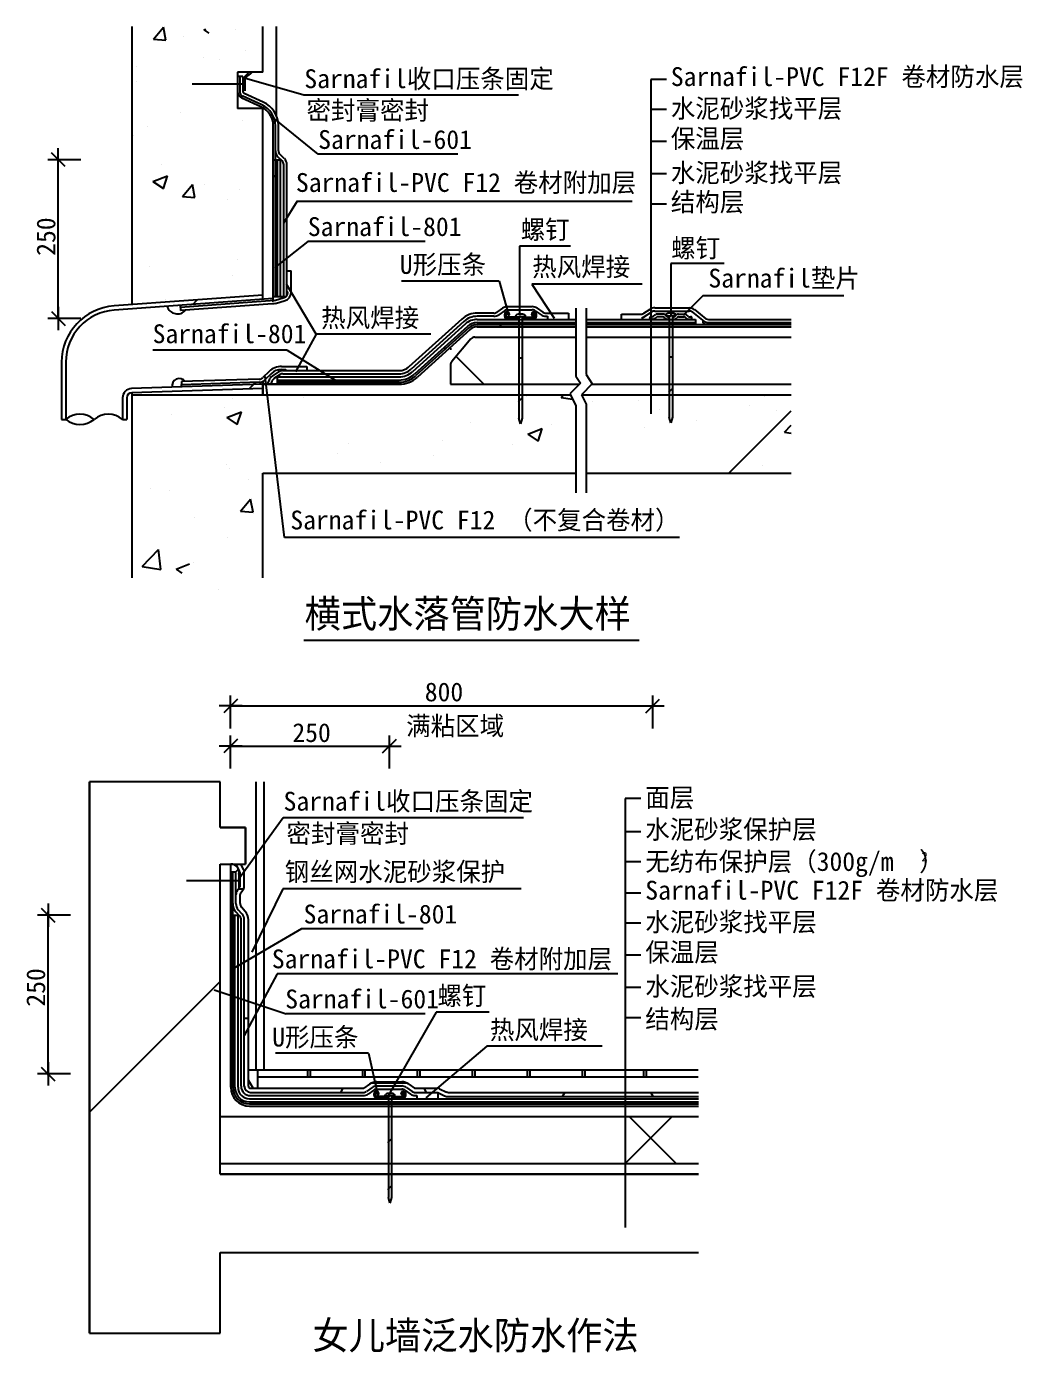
# Model space of a CAD drawing. Header units: metres. Extents: x 217 to 408, y 24 to 437.
# Drawn here: x 217.5 to 407.9, y 183.5 to 437.1 of the extents above; entities that cross this region are included whole.
import ezdxf

# ---------------------------------------------------------------- set-up
doc = ezdxf.new("R2010")
doc.units = ezdxf.units.M
doc.layers.add('SHU', color=7, linetype='Continuous')

# ---------------------------------------------------------------- blocks, each defined once
blk = doc.blocks.new('_ARCHTICK')
at = {"color": 3}
blk.add_line((-1.11, 0), (1.11, 0), dxfattribs=at)
at = {"color": 1, "linetype": 'ByBlock'}
blk.add_lwpolyline([(-0.66, -0.66), (0.66, 0.66)], dxfattribs=at)

msp = doc.modelspace()

# ---------------------------------------------------------------- hatches: boundary and pattern name
h = msp.add_hatch()
h.set_pattern_fill('ANSI31', scale=100)
h.paths.add_polyline_path([(363.66, 366.72), (340.94, 366.72), (340.94, 362.42), (340.64, 361.35), (340.34, 362.42), (340.34, 366.72), (323.6, 366.72), (323.56, 366.68), (324.5, 364.93), (324.5, 351.72), (363.66, 351.72)])
h.paths.add_polyline_path([(322.5, 364.68), (321.41, 366.72), (312.23, 366.72), (312.23, 362.25), (311.93, 361.17), (311.63, 362.25), (311.63, 366.72), (263.69, 366.72), (266.12, 351.72), (322.5, 351.72)])
h.paths.add_polyline_path([(263.69, 366.72), (237.66, 366.72), (237.66, 331.69), (262.66, 331.69), (262.66, 351.72), (266.12, 351.72)])
h.paths.add_polyline_path([(262.66, 421.42), (257.84, 421.42), (257.84, 428.42), (262.66, 428.42), (262.66, 437.13), (237.66, 437.13), (237.66, 383.94), (262.66, 385.75)])
h = msp.add_hatch()
h.set_pattern_fill('AR-SAND', scale=0.8)
h.paths.add_polyline_path([(265.28, 437.13), (262.66, 437.13), (262.66, 428.42), (260.6, 428.42, -0.12), (259.2, 427.37), (259.2, 426.1), (258.84, 426.1), (258.84, 424.71, 0.29), (259.07, 424.35), (263.31, 422.42, -0.18), (265.28, 420.48)])
h = msp.add_hatch()
h.set_pattern_fill('ANSI38', scale=2.5)
h.paths.add_polyline_path([(260.6, 428.42), (257.84, 428.42), (257.84, 427.57), (258.84, 427.57), (258.84, 426.1), (259.2, 426.1), (259.2, 427.37, 0.12)])
h = msp.add_hatch()
h.set_pattern_fill('AR-SAND', scale=1.2)
h.paths.add_polyline_path([(258.66, 423.44, -0.29), (257.84, 424.71), (257.84, 421.42), (263.09, 421.42, 0.02), (262.9, 421.51)])
h = msp.add_hatch()
h.set_pattern_fill('AR-SAND', scale=1.5)
h.paths.add_polyline_path([(363.66, 379.72), (340.94, 379.72), (340.94, 377.72), (363.66, 377.72)])
h.paths.add_polyline_path([(340.34, 379.72), (335.34, 379.72), (335.34, 377.72), (340.34, 377.72)])
h.paths.add_polyline_path([(335.34, 379.72), (324.5, 379.72), (324.5, 377.72), (335.34, 377.72)])
h.paths.add_polyline_path([(322.5, 379.72), (312.23, 379.72), (312.23, 377.72), (322.5, 377.72)])
h.paths.add_polyline_path([(311.63, 379.72), (303.66, 379.72, 0.19), (302.32, 379.2), (292.21, 370.06, -0.19), (288.72, 368.72), (277.56, 368.72), (278.61, 366.72), (311.63, 366.72), (311.63, 368.72), (298.54, 368.72), (298.54, 372.42, -0.18), (298.78, 373.06), (302.45, 377.37, -0.22), (303.21, 377.72), (311.63, 377.72)])
h.paths.add_polyline_path([(323.16, 368.72), (312.23, 368.72), (312.23, 366.72), (321.41, 366.72), (321.33, 366.86)])
h.paths.add_polyline_path([(335.34, 368.72), (325.56, 368.72), (323.6, 366.72), (335.34, 366.72)])
h.paths.add_polyline_path([(340.34, 368.72), (335.34, 368.72), (335.34, 366.72), (340.34, 366.72)])
h.paths.add_polyline_path([(363.66, 368.72), (340.94, 368.72), (340.94, 366.72), (363.66, 366.72)])
h.paths.add_polyline_path([(277.56, 368.72), (263.37, 368.72), (263.69, 366.72), (278.61, 366.72)])
h.paths.add_polyline_path([(264.66, 391.24), (262.66, 393.23), (262.66, 384.95), (264.66, 385.09)])
h.paths.add_polyline_path([(264.66, 418.14, 0.07), (264.49, 419.27), (262.66, 417.86), (262.66, 393.23), (264.66, 391.24)])
h.paths.add_polyline_path([(262.31, 421.78), (258.66, 423.44, -0.29), (257.84, 424.71), (257.84, 421.42), (262.66, 421.42), (262.66, 417.86), (264.49, 419.27, 0.22)])
h = msp.add_hatch()
h.set_pattern_fill('ANSI31', scale=8)
h.paths.add_polyline_path([(264.66, 385.43), (265.06, 385.43), (265.06, 411.65), (264.66, 411.65)])
h = msp.add_hatch()
h.set_pattern_fill('HONEY', scale=4.5)
h.paths.add_polyline_path([(265.06, 385.43), (265.46, 385.43), (265.46, 411.65), (265.06, 411.65)])
h = msp.add_hatch()
h.set_pattern_fill('ANSI35', scale=6)
h.paths.add_polyline_path([(262.66, 384.95), (262.66, 385.75), (234.22, 383.7, 0.39), (224.2, 372.92), (224.2, 362), (225, 362), (225, 372.92, -0.39), (234.28, 382.9)])
h.paths.add_polyline_path([(262.66, 367.92), (262.66, 368.72), (237.59, 367.9, 0.4), (235.85, 366.1), (235.85, 362), (236.65, 362), (236.65, 366.1, -0.4), (237.62, 367.1)])
h = msp.add_hatch()
h.set_pattern_fill('ANSI38', scale=2)
h.paths.add_polyline_path([(247.88, 382.88), (246.95, 382.81), (246.86, 383.81), (244.37, 383.63, 0.59)])
h = msp.add_hatch()
h.set_pattern_fill('ANSI31', scale=8)
h.paths.add_polyline_path([(264.48, 384.68, 0.05), (264.66, 384.71), (264.66, 385.09), (246.86, 383.81), (246.9, 383.41)])
h = msp.add_hatch()
h.set_pattern_fill('HONEY', scale=4.5)
h.paths.add_polyline_path([(288.72, 369.12, 0.19), (291.94, 370.36), (302.05, 379.5, -0.19), (303.66, 380.12), (311.63, 380.12), (311.63, 380.52), (303.66, 380.52, 0.19), (301.78, 379.79), (291.67, 370.65, -0.19), (288.72, 369.52), (265.41, 369.52), (265.41, 369.12)])
h.paths.add_polyline_path([(322.5, 380.12), (322.5, 380.52), (312.23, 380.52), (312.23, 380.12)])
h = msp.add_hatch()
h.set_pattern_fill('HONEY', scale=4.5)
h.paths.add_polyline_path([(324.5, 380.52), (324.5, 380.12), (340.34, 380.12), (340.34, 380.52)])
h.paths.add_polyline_path([(340.94, 380.52), (340.94, 380.12), (345.36, 380.12), (345.36, 380.52)])
h = msp.add_hatch()
h.set_pattern_fill('HONEY', scale=4.6)
h.paths.add_polyline_path([(363.66, 380.52), (347.84, 380.52, -0.13), (347.03, 380.74), (346.82, 380.9), (346.82, 380.4, 0.13), (347.84, 380.12), (363.66, 380.12)])
h = msp.add_hatch()
h.set_pattern_fill('ANSI31', scale=8)
h.paths.add_polyline_path([(311.63, 379.72), (311.63, 380.12), (303.66, 380.12, 0.19), (302.05, 379.5), (291.94, 370.36, -0.19), (288.72, 369.12), (265.41, 369.12), (265.41, 368.72), (288.72, 368.72, 0.19), (292.21, 370.06), (302.32, 379.2, -0.19), (303.66, 379.72)])
h = msp.add_hatch()
h.set_pattern_fill('ANSI37', scale=25)
h.paths.add_polyline_path([(363.66, 377.72), (340.94, 377.72), (340.94, 368.72), (363.66, 368.72)])
h.paths.add_polyline_path([(340.34, 377.72), (335.34, 377.72), (335.34, 368.72), (340.34, 368.72)])
h.paths.add_polyline_path([(335.34, 377.72), (324.5, 377.72), (324.5, 370.57), (325.68, 368.72), (335.34, 368.72)])
h.paths.add_polyline_path([(322.5, 377.72), (312.23, 377.72), (312.23, 368.72), (323.16, 368.72), (323.36, 368.92), (322.5, 370.28)])
h.paths.add_polyline_path([(311.63, 377.72), (303.21, 377.72, 0.22), (302.45, 377.37), (298.78, 373.06, 0.18), (298.54, 372.42), (298.54, 368.72), (311.63, 368.72)])
h = msp.add_hatch()
h.set_pattern_fill('ANSI31', scale=2)
h.paths.add_polyline_path([(311.63, 373.75), (311.53, 373.75), (311.53, 368.81), (311.63, 368.81)])
h.paths.add_polyline_path([(312.33, 373.75), (312.23, 373.75), (312.23, 368.81), (312.33, 368.81)])
h.paths.add_polyline_path([(312.33, 368.81), (312.23, 368.81), (312.23, 366.81), (312.33, 366.81)])
h.paths.add_polyline_path([(311.63, 368.81), (311.53, 368.81), (311.53, 366.81), (311.63, 366.81)])
h.paths.add_polyline_path([(312.23, 368.81), (311.63, 368.81), (311.63, 366.81), (312.23, 366.81)])
h.paths.add_polyline_path([(312.23, 366.81), (311.63, 366.81), (311.63, 362.66), (311.93, 361.58), (312.23, 362.66)])
h.paths.add_polyline_path([(311.63, 366.81), (311.53, 366.81), (311.53, 362.64), (311.93, 361.21), (312.33, 362.64), (312.33, 366.81), (312.23, 366.81), (312.23, 362.66), (311.93, 361.58), (311.63, 362.66)])
h.paths.add_polyline_path([(312.23, 373.75), (311.63, 373.75), (311.63, 368.81), (312.23, 368.81)])
h = msp.add_hatch()
h.set_pattern_fill('ANSI31', scale=2)
h.paths.add_polyline_path([(340.34, 373.93), (340.24, 373.93), (340.24, 368.99), (340.34, 368.99)])
h.paths.add_polyline_path([(341.04, 373.93), (340.94, 373.93), (340.94, 368.99), (341.04, 368.99)])
h.paths.add_polyline_path([(341.04, 368.99), (340.94, 368.99), (340.94, 366.99), (341.04, 366.99)])
h.paths.add_polyline_path([(340.34, 368.99), (340.24, 368.99), (340.24, 366.99), (340.34, 366.99)])
h.paths.add_polyline_path([(340.94, 368.99), (340.34, 368.99), (340.34, 366.99), (340.94, 366.99)])
h.paths.add_polyline_path([(340.94, 366.99), (340.34, 366.99), (340.34, 362.84), (340.64, 361.76), (340.94, 362.84)])
h.paths.add_polyline_path([(340.34, 366.99), (340.24, 366.99), (340.24, 362.82), (340.64, 361.39), (341.04, 362.82), (341.04, 366.99), (340.94, 366.99), (340.94, 362.84), (340.64, 361.76), (340.34, 362.84)])
h.paths.add_polyline_path([(340.94, 373.93), (340.34, 373.93), (340.34, 368.99), (340.94, 368.99)])
h = msp.add_hatch()
h.set_pattern_fill('ANSI38', scale=2)
h.paths.add_polyline_path([(247.07, 368.21), (247.12, 369.21), (247.8, 369.23, 0.82), (245.33, 368.15)])
h = msp.add_hatch()
h.set_pattern_fill('ANSI31', scale=8)
h.paths.add_polyline_path([(262.66, 368.72), (262.66, 369.25, -0.08), (261.83, 369.09), (247.09, 368.61), (247.07, 368.21)])
h = msp.add_hatch()
h.set_pattern_fill('ANSI31', scale=100)
h.paths.add_polyline_path([(254.52, 276.96), (256.52, 276.96, -0.02), (256.62, 276.96), (259.33, 276.96), (259.33, 283.96), (254.52, 283.96), (254.52, 292.67), (229.52, 292.67), (229.52, 187.24), (254.52, 187.24), (254.52, 202.67), (345.94, 202.67), (345.94, 217.67), (287.27, 217.67), (287.27, 213.2), (286.97, 212.13), (286.67, 213.2), (286.67, 217.67), (254.52, 217.67)])
h = msp.add_hatch()
h.set_pattern_fill('AR-CONC', scale=4)
h.paths.add_polyline_path([(254.52, 292.67), (229.52, 292.67), (229.52, 187.24), (254.52, 187.24), (254.52, 202.67), (345.88, 202.67), (345.88, 217.67), (287.27, 217.67), (287.27, 213.2), (286.97, 212.13), (286.67, 213.2), (286.67, 217.67), (254.52, 217.67)])
h = msp.add_hatch()
h.set_pattern_fill('ANSI38', scale=2)
h.paths.add_polyline_path([(256.52, 276.96), (256.52, 275.41), (257.52, 275.41), (257.52, 273.75), (258.1, 273.75), (258.1, 275.02, 0.5)])
h = msp.add_hatch()
h.set_pattern_fill('HONEY', scale=5)
h.paths.add_polyline_path([(345.94, 231.47), (260.12, 231.47, -0.41), (257.32, 234.27), (257.32, 267.19), (256.92, 267.19), (256.92, 234.27, 0.41), (260.12, 231.07), (345.94, 231.07)])
h = msp.add_hatch()
h.set_pattern_fill('ANSI37', scale=25)
h.paths.add_polyline_path([(345.94, 228.67), (254.52, 228.67), (254.52, 219.67), (345.94, 219.67)])
h = msp.add_hatch()
h.set_pattern_fill('ANSI31', scale=2)
h.paths.add_polyline_path([(286.67, 224.71), (286.57, 224.71), (286.57, 219.77), (286.67, 219.77)])
h.paths.add_polyline_path([(287.37, 224.71), (287.27, 224.71), (287.27, 219.77), (287.37, 219.77)])
h.paths.add_polyline_path([(287.37, 219.77), (287.27, 219.77), (287.27, 217.77), (287.37, 217.77)])
h.paths.add_polyline_path([(286.67, 219.77), (286.57, 219.77), (286.57, 217.77), (286.67, 217.77)])
h.paths.add_polyline_path([(287.27, 219.77), (286.67, 219.77), (286.67, 217.77), (287.27, 217.77)])
h.paths.add_polyline_path([(287.27, 217.77), (286.67, 217.77), (286.67, 213.62), (286.97, 212.54), (287.27, 213.62)])
h.paths.add_polyline_path([(286.67, 217.77), (286.57, 217.77), (286.57, 213.6), (286.97, 212.17), (287.37, 213.6), (287.37, 217.77), (287.27, 217.77), (287.27, 213.62), (286.97, 212.54), (286.67, 213.62)])
h.paths.add_polyline_path([(287.27, 224.71), (286.67, 224.71), (286.67, 219.77), (287.27, 219.77)])
at = {"layer": 'SHU'}
h = msp.add_hatch(dxfattribs=at)
h.set_pattern_fill('ANSI32', scale=2)
h.paths.add_polyline_path([(339.67, 381.92, 0.21), (339.16, 382.14), (338.11, 382.14, 0.18), (337.67, 381.98), (337.34, 381.71, -0.18), (337.15, 381.64), (336.84, 381.64, 0.41), (336.64, 381.44), (336.64, 381.34, 0.41), (336.84, 381.14), (337.15, 381.14, 0.18), (337.66, 381.32), (337.99, 381.59, -0.18), (338.11, 381.64), (339.16, 381.64, -0.21), (339.3, 381.58), (339.47, 381.39, 0.21), (340.06, 381.14), (340.27, 381.14), (340.27, 381.64), (340.06, 381.64, -0.21), (339.84, 381.73)])
h.paths.add_polyline_path([(343.17, 381.64, -0.18), (343.3, 381.59), (343.62, 381.32, 0.18), (344.13, 381.14), (344.44, 381.14, 0.41), (344.64, 381.34), (344.64, 381.44, 0.41), (344.44, 381.64), (344.13, 381.64, -0.18), (343.94, 381.71), (343.62, 381.98, 0.18), (343.17, 382.14), (342.13, 382.14, 0.21), (341.62, 381.92), (341.45, 381.73, -0.21), (341.23, 381.64), (341.01, 381.64), (341.01, 381.14), (341.23, 381.14, 0.21), (341.81, 381.39), (341.98, 381.58, -0.21), (342.13, 381.64)])
h = msp.add_hatch(dxfattribs=at)
h.set_pattern_fill('AR-SAND', scale=1.67)
h.paths.add_polyline_path([(259.33, 283.96), (259.33, 276.96), (258.48, 276.96), (259.01, 275.82, -0.1), (259.12, 275.35), (261.42, 278.13), (261.42, 292.67), (254.52, 292.67), (254.52, 283.96)])
h.paths.add_polyline_path([(262.92, 292.67), (261.42, 292.67), (261.42, 278.13), (262.92, 279.93)])
h.paths.add_polyline_path([(262.92, 279.93), (261.42, 278.13), (261.42, 261.03), (262.92, 262.65)])
h.paths.add_polyline_path([(261.42, 278.13), (259.12, 275.35), (259.12, 272.69, -0.17), (258.85, 271.94), (258.41, 271.39, 0.17), (258.32, 271.14), (258.32, 269.39, 0.18), (258.57, 268.73), (259.31, 267.89, -0.18), (259.92, 266.3), (259.92, 245.13), (261.42, 246.8)])
h.paths.add_polyline_path([(262.92, 262.65), (261.42, 261.03), (261.42, 246.8), (262.92, 248.47)])
h.paths.add_polyline_path([(261.42, 237.57), (262.92, 237.57), (262.92, 248.47), (261.42, 246.8)])
h.paths.add_polyline_path([(259.92, 237.57), (261.42, 237.57), (261.42, 246.8), (259.92, 245.13)])
h.paths.add_polyline_path([(256.52, 276.96), (254.52, 276.96), (254.52, 273.75), (256.52, 273.75)])
h.paths.add_polyline_path([(254.52, 264.96), (256.52, 269.28), (256.52, 273.75), (254.52, 273.75)])
h.paths.add_polyline_path([(256.52, 269.28), (254.52, 264.96), (254.52, 248.71), (256.52, 246.78)])
h.paths.add_polyline_path([(256.52, 246.78), (254.52, 248.71), (254.52, 228.67), (286.67, 228.67), (286.67, 230.67), (260.12, 230.67, -0.41), (256.52, 234.27)])
h.paths.add_polyline_path([(345.94, 228.67), (345.94, 230.67), (287.27, 230.67), (287.27, 228.67)])
h.paths.add_polyline_path([(295.38, 236.27), (294.54, 234.07), (296.1, 234.07, -0.11), (296.46, 233.99), (297.77, 233.36, 0.11), (298.13, 233.27), (345.94, 233.27), (345.94, 236.27)])
h.paths.add_polyline_path([(294.54, 234.07), (295.38, 236.27), (286.71, 236.27), (286.71, 235.31), (289.21, 235.31, -0.15), (290.59, 234.88), (291.68, 234.11, 0.15), (291.8, 234.07)])
h.paths.add_polyline_path([(282.57, 236.27), (283.34, 235.04, -0.12), (284.46, 235.31), (286.71, 235.31), (286.71, 236.27)])
h.paths.add_polyline_path([(261.72, 236.27), (261.72, 234.07), (281.87, 234.07, 0.15), (281.99, 234.11), (283.08, 234.88, -0.03), (283.34, 235.04), (282.57, 236.27)])
h = msp.add_hatch(dxfattribs=at)
h.set_pattern_fill('HONEY', scale=4.5)
h.paths.add_polyline_path([(345.94, 233.27), (298.13, 233.27, -0.11), (297.77, 233.36), (296.46, 233.99, 0.11), (296.1, 234.07), (294.54, 234.07), (294.24, 233.27), (296.1, 233.27), (297.42, 232.64, 0.11), (298.13, 232.47), (345.94, 232.47)])
h.paths.add_polyline_path([(294.54, 234.07), (291.8, 234.07, -0.15), (291.68, 234.11), (290.59, 234.88, 0.15), (289.21, 235.31), (286.71, 235.31), (286.71, 234.51), (289.21, 234.51, -0.15), (290.13, 234.22), (291.22, 233.46, 0.15), (291.8, 233.27), (294.24, 233.27)])
h.paths.add_polyline_path([(286.71, 235.31), (284.46, 235.31, 0.12), (283.34, 235.04), (283.76, 234.35, -0.11), (284.46, 234.51), (286.71, 234.51)])
h.paths.add_polyline_path([(283.54, 234.22, -0.04), (283.76, 234.35), (283.34, 235.04, 0.03), (283.08, 234.88), (281.99, 234.11, -0.15), (281.87, 234.07), (260.32, 234.07, -0.41), (259.92, 234.47), (259.92, 236.57), (259.92, 245.13), (259.12, 244.24), (259.12, 234.47, 0.41), (260.32, 233.27), (281.87, 233.27, 0.15), (282.45, 233.46)])
h.paths.add_polyline_path([(259.92, 266.3, 0.18), (259.31, 267.89), (258.57, 268.73, -0.18), (258.32, 269.39), (258.32, 271.14, -0.17), (258.41, 271.39), (258.85, 271.94, 0.17), (259.12, 272.69), (259.12, 275.32, 0.01), (259.12, 275.35), (258.32, 274.39), (258.32, 272.69, -0.17), (258.23, 272.44), (257.78, 271.89, 0.17), (257.52, 271.14), (257.52, 269.39, 0.18), (257.97, 268.2), (258.71, 267.36, -0.18), (259.12, 266.3), (259.12, 244.24), (259.92, 245.13)])
h.paths.add_polyline_path([(258.48, 276.96), (257.6, 276.96), (258.28, 275.49, -0.11), (258.32, 275.32), (258.32, 274.39), (259.12, 275.35, 0.1), (259.01, 275.82)])
h = msp.add_hatch(dxfattribs=at)
h.set_pattern_fill('NET3', scale=3)
h.paths.add_polyline_path([(261.72, 237.57), (259.92, 237.57), (259.92, 234.47, 0.41), (260.32, 234.07), (261.72, 234.07)])
h = msp.add_hatch(dxfattribs=at)
h.set_pattern_fill('AR-SAND', scale=1.67)
h.paths.add_polyline_path([(286.67, 219.67), (254.52, 219.67), (254.52, 217.67), (286.67, 217.67)])
h.paths.add_polyline_path([(345.88, 219.67), (287.27, 219.67), (287.27, 217.67), (345.88, 217.67)])

# ---------------------------------------------------------------- linework, layer by layer
for p, q in [((237.66, 383.94), (237.66, 437.13)), ((241.75, 434.71), (243.68, 437.01)), ((244.14, 434.51), (243.68, 437.01)), ((251.39, 436.49), (251.75, 436.63)), ((251.39, 436.49), (252.35, 435.85)), ((257.5, 436.49), (257.5, 436.49)), ((262.66, 428.42), (262.66, 437.13)), ((262.66, 428.42), (262.66, 437.13)), ((262.66, 428.42), (262.66, 437.13)), ((262.66, 428.42), (262.66, 437.13)), ((262.66, 428.42), (262.66, 437.13)), ((265.28, 420.05), (265.28, 437.13)), ((241.75, 434.71), (244.14, 434.51)), ((247.49, 435.17), (247.49, 435.17)), ((251.35, 431.14), (251.35, 431.14)), ((259.27, 432.56), (259.27, 432.56)), ((238.5, 429.56), (238.5, 429.56)), ((254.35, 430.84), (254.35, 430.84)), ((238.43, 426.67), (238.43, 426.67)), ((259.2, 426.1), (249.17, 426.1)), ((262.66, 428.42), (257.84, 428.42)), ((257.84, 428.42), (257.84, 421.42)), ((258.84, 427.57), (257.84, 427.57)), ((258.24, 427.57), (258.24, 424.71)), ((258.84, 427.57), (258.84, 424.71)), ((270.52, 423.99), (259.17, 427.24)), ((259.2, 427.37), (259.2, 424.83)), ((336.8, 426.99), (336.8, 363.05)), ((339.8, 426.99), (336.8, 426.99)), ((262.48, 422.14), (258.83, 423.8)), ((262.73, 422.69), (259.07, 424.35)), ((311.56, 423.99), (270.52, 423.99)), ((262.66, 421.42), (257.84, 421.42)), ((262.31, 421.78), (258.66, 423.44)), ((262.66, 384.95), (262.66, 421.42)), ((339.8, 421.24), (336.8, 421.24)), ((246.98, 420.71), (246.98, 420.71)), ((258.79, 419.24), (258.79, 419.24)), ((273.23, 412.71), (264.82, 419.52)), ((238.01, 416.24), (238.01, 416.24)), ((240.61, 418.06), (240.61, 418.06)), ((264.66, 384.7), (264.66, 418.14)), ((265.06, 413.26), (265.06, 418.14)), ((265.06, 411.65), (265.06, 418.14)), ((265.66, 413.37), (265.66, 418.25)), ((339.8, 415.15), (336.8, 415.15)), ((227.86, 411.65), (221.57, 411.65)), ((223.57, 381.28), (223.57, 412.31)), ((243.39, 410.81), (243.39, 410.81)), ((264.66, 411.65), (266.06, 411.65)), ((265.06, 385.43), (265.06, 411.65)), ((265.46, 385.43), (265.46, 411.65)), ((266.35, 411.43), (265.54, 412.23)), ((266.77, 411.86), (265.96, 412.66)), ((266.06, 385.43), (266.06, 411.65)), ((299.93, 412.71), (273.23, 412.71)), ((241.66, 407.48), (244.46, 408.56)), ((243.65, 406.14), (244.46, 408.56)), ((266.66, 385.43), (266.66, 410.72)), ((267.26, 385.64), (267.26, 410.72)), ((339.8, 408.93), (336.8, 408.93)), ((241.66, 407.48), (243.65, 406.14)), ((247.3, 404.63), (249.23, 406.92)), ((249.69, 404.42), (249.23, 406.93)), ((251.61, 406.93), (251.61, 406.93)), ((258.3, 405.92), (258.3, 405.92)), ((247.3, 404.63), (249.69, 404.42)), ((255.88, 404.06), (255.88, 404.06)), ((269.22, 403.75), (266.64, 399.51)), ((269.22, 403.75), (333.25, 403.75)), ((339.8, 403.17), (336.8, 403.17)), ((271.24, 396.04), (264.9, 391)), ((293.68, 396.04), (271.24, 396.04)), ((321.5, 395.14), (311.75, 395.14)), ((311.75, 395.14), (311.75, 381.84)), ((241.08, 391.16), (241.08, 391.16)), ((257.81, 392.61), (257.81, 392.61)), ((350.85, 391.8), (340.63, 391.8)), ((340.63, 391.8), (340.63, 381.91)), ((256.95, 389.47), (256.95, 389.47)), ((267.26, 390.39), (268.06, 390.39)), ((268.06, 386.24), (268.06, 390.39)), ((268.06, 386.24), (268.06, 390.39)), ((268.06, 386.24), (268.06, 390.39)), ((307.85, 388.46), (289.15, 388.46)), ((307.85, 388.46), (309.64, 382.06)), ((262.66, 385.75), (234.22, 383.7)), ((272.84, 378.28), (267.16, 387.88)), ((267.26, 386.39), (267.46, 386.39)), ((267.46, 386.24), (267.46, 386.39)), ((335.2, 387.88), (314.07, 387.88)), ((314.07, 387.88), (318.35, 381.38)), ((346.77, 385.6), (343.03, 381.84)), ((373.75, 385.6), (346.77, 385.6)), ((264.66, 385.09), (234.28, 382.9)), ((244.04, 385), (244.04, 385)), ((246.86, 383.81), (246.95, 382.81)), ((264.9, 384.72), (246.9, 383.41)), ((264.52, 384.08), (246.95, 382.81)), ((267.04, 385.43), (264.66, 385.43)), ((264.9, 384.72), (266.75, 385.29)), ((265.07, 384.15), (266.93, 384.71)), ((308.5, 383.26), (307.41, 382.5)), ((315.09, 383.26), (316.18, 382.5)), ((322.5, 383.25), (322.5, 370.28)), ((324.5, 383.25), (324.5, 370.57)), ((335.5, 382.28), (336.7, 383.06)), ((337.57, 383.32), (344.18, 383.32)), ((345.18, 382.98), (347.36, 381.24)), ((227.86, 381.28), (221.57, 381.28)), ((300.71, 381.18), (290.6, 372.04)), ((301.11, 380.73), (291, 371.59)), ((306.84, 382.32), (303.66, 382.32)), ((306.84, 381.72), (303.66, 381.72)), ((303.66, 381.12), (322.5, 381.12)), ((303.66, 380.52), (322.5, 380.52)), ((308.85, 382.77), (307.76, 382.01)), ((314.75, 382.77), (315.84, 382.01)), ((316.76, 382.32), (321.07, 382.32)), ((316.76, 381.72), (317.07, 381.72)), ((317.07, 381.72), (317.07, 381.12)), ((317.07, 381.72), (317.07, 381.12)), ((321.07, 382.32), (321.07, 381.12)), ((321.07, 382.32), (321.07, 381.12)), ((324.5, 381.12), (345.36, 381.12)), ((324.5, 380.52), (345.36, 380.52)), ((331.21, 381.12), (331.21, 382.12)), ((331.21, 382.12), (334.95, 382.12)), ((335.21, 381.52), (335.25, 381.52)), ((335.21, 381.12), (335.21, 381.52)), ((335.21, 381.52), (335.43, 381.52)), ((335.21, 381.12), (335.21, 381.52)), ((335.43, 381.52), (337.03, 382.56)), ((337.57, 382.72), (344.18, 382.72)), ((344.8, 382.51), (347.03, 380.74)), ((345.36, 381.12), (345.36, 380.12)), ((346.82, 380.4), (346.82, 380.9)), ((346.82, 380.4), (346.82, 380.87)), ((346.82, 380.4), (346.82, 380.87)), ((347.84, 381.12), (363.66, 381.12)), ((347.84, 380.52), (363.66, 380.52)), ((272.84, 378.28), (268.94, 371.12)), ((294.8, 378.28), (272.84, 378.28)), ((301.38, 380.24), (291.27, 371.1)), ((301.78, 379.79), (291.67, 370.65)), ((302.05, 379.5), (291.94, 370.36)), ((302.32, 379.2), (292.21, 370.06)), ((303.66, 380.12), (322.5, 380.12)), ((303.66, 379.72), (322.5, 379.72)), ((324.5, 380.12), (363.66, 380.12)), ((324.5, 379.72), (363.66, 379.72)), ((302.45, 377.37), (298.78, 373.06)), ((303.21, 377.72), (322.5, 377.72)), ((324.5, 377.72), (363.66, 377.72)), ((224.2, 372.92), (224.2, 362)), ((225, 372.92), (225, 362)), ((267.33, 375.24), (241.66, 375.24)), ((267.33, 375.24), (277.45, 368.93)), ((263.86, 371.16), (262.64, 369.98)), ((264.28, 370.73), (263.06, 369.55)), ((265.65, 371.06), (264.47, 370.29)), ((265.98, 370.55), (264.8, 369.79)), ((266.23, 372.12), (271.09, 372.12)), ((266.23, 372.12), (271.09, 372.12)), ((266.23, 372.12), (271.09, 372.12)), ((266.23, 371.52), (267.09, 371.52)), ((266.52, 371.32), (288.72, 371.32)), ((266.52, 370.72), (288.72, 370.72)), ((267.09, 371.52), (267.09, 371.32)), ((271.09, 372.12), (271.09, 371.32)), ((298.54, 372.42), (298.54, 368.72)), ((322.5, 370.28), (323.36, 368.92)), ((324.5, 370.57), (325.63, 368.79)), ((262.66, 368.72), (237.59, 367.9)), ((262.68, 367.92), (237.62, 367.1)), ((247.12, 369.21), (247.07, 368.21)), ((262, 369.1), (247.09, 368.61)), ((261.98, 369.69), (247.12, 369.21)), ((262.66, 366.72), (262.66, 369.25)), ((262.66, 369.25), (262.66, 366.72)), ((262.66, 368.72), (288.72, 368.72)), ((262.66, 366.72), (262.66, 368.72)), ((265.41, 368.72), (262.66, 368.72)), ((262.66, 368.72), (262.66, 366.72)), ((266.82, 339.41), (263.13, 370.19)), ((263.86, 369.55), (263.52, 368.72)), ((264.41, 369.33), (264.17, 368.72)), ((265.41, 370.12), (288.72, 370.12)), ((265.41, 370.12), (265.41, 368.72)), ((265.41, 369.52), (288.72, 369.52)), ((265.41, 369.12), (288.72, 369.12)), ((298.54, 368.72), (323.16, 368.72)), ((323.36, 368.92), (321.33, 366.86)), ((325.63, 368.79), (323.56, 366.68)), ((325.56, 368.72), (363.66, 368.72)), ((235.85, 366.1), (235.85, 362)), ((236.65, 366.1), (236.65, 362)), ((237.66, 331.69), (237.66, 367.1)), ((237.66, 366.72), (321.41, 366.72)), ((256.84, 365.98), (256.84, 365.98)), ((270.46, 366.24), (270.46, 366.24)), ((313.06, 366.43), (313.06, 366.43)), ((319.68, 366.2), (320.18, 366.72)), ((319.68, 366.2), (321.86, 365.86)), ((321.33, 366.86), (322.5, 364.68)), ((323.56, 366.68), (324.5, 364.93)), ((323.6, 366.72), (363.66, 366.72)), ((325.75, 365.42), (325.75, 365.42)), ((334.41, 365.53), (334.41, 365.53)), ((358.61, 366.41), (358.61, 366.41)), ((245.3, 362.93), (245.3, 362.93)), ((255.31, 364.25), (255.31, 364.25)), ((255.8, 362.37), (258.6, 363.45)), ((257.79, 361.03), (258.6, 363.45)), ((322.5, 364.68), (322.5, 347.96)), ((324.5, 364.93), (324.5, 347.96)), ((338.41, 363.85), (338.41, 363.85)), ((355.76, 364.63), (355.76, 364.63)), ((360.79, 363.74), (360.79, 363.74)), ((224.2, 362), (225, 362)), ((235.85, 362), (236.65, 362)), ((255.8, 362.37), (257.79, 361.03)), ((302.42, 361.41), (302.42, 361.41)), ((313.29, 359.17), (316.09, 360.24)), ((315.28, 357.83), (316.09, 360.24)), ((317.87, 361.04), (317.87, 361.04)), ((335.63, 360.43), (335.63, 360.43)), ((345.64, 361.75), (345.64, 361.75)), ((362.37, 359.58), (363.66, 360.92)), ((297.1, 358.04), (297.1, 358.04)), ((313.29, 359.17), (315.28, 357.83)), ((362.37, 359.58), (363.66, 359.38)), ((276.89, 355.48), (276.89, 355.48)), ((279.09, 357.41), (279.09, 357.41)), ((295.22, 355.11), (295.22, 355.11)), ((310.37, 357.1), (310.37, 357.1)), ((255.76, 353.41), (255.76, 353.41)), ((256.35, 352.66), (256.35, 352.66)), ((285.2, 353.79), (285.2, 353.79)), ((358.13, 353.1), (358.13, 353.1)), ((259.94, 350.47), (259.94, 350.47)), ((262.66, 331.69), (262.66, 351.72)), ((262.66, 351.72), (322.5, 351.72)), ((263.66, 351.72), (322.5, 351.72)), ((324.5, 351.72), (363.66, 351.72)), ((324.5, 351.72), (363.66, 351.72)), ((241.21, 348.7), (241.21, 348.7)), ((244.79, 348.47), (244.79, 348.47)), ((262.56, 347.79), (262.56, 347.79)), ((258.4, 344.45), (260.33, 346.75)), ((260.79, 344.24), (260.33, 346.75)), ((249.64, 343.32), (249.64, 343.32)), ((258.4, 344.45), (260.79, 344.24)), ((255.87, 339.35), (255.87, 339.35)), ((342.3, 339.41), (266.82, 339.41)), ((239.61, 333.86), (242.72, 337.1)), ((243.16, 333.31), (242.72, 337.1)), ((239.61, 333.86), (243.16, 333.31)), ((246.07, 333.37), (248.64, 334.35)), ((246.07, 333.37), (247.21, 332.6)), ((249.42, 334.69), (249.42, 334.69)), ((254.11, 329.54), (254.11, 329.54)), ((270.5, 319.79), (334.62, 319.79)), ((256.26, 307.19), (338.56, 307.19)), ((256.51, 302.89), (256.51, 309.19)), ((337.19, 302.89), (337.19, 309.19)), ((256.26, 299.52), (287.55, 299.52)), ((256.51, 295.23), (256.51, 301.52)), ((286.88, 295.23), (286.88, 301.52)), ((229.52, 187.24), (229.52, 292.67)), ((229.52, 187.24), (229.52, 292.67)), ((254.52, 292.67), (229.52, 292.67)), ((229.52, 292.67), (229.52, 187.24)), ((254.52, 283.96), (254.52, 292.67)), ((254.52, 283.96), (254.52, 292.67)), ((254.52, 283.96), (254.52, 292.67)), ((261.42, 237.57), (261.42, 292.67)), ((262.92, 237.57), (262.92, 292.67)), ((334.92, 289.52), (331.92, 289.52)), ((331.92, 289.52), (331.92, 207.45)), ((266.55, 285.81), (258, 274)), ((312.52, 285.81), (266.55, 285.81)), ((254.52, 283.96), (259.33, 283.96)), ((259.33, 283.96), (254.52, 283.96)), ((259.33, 283.96), (259.33, 276.96)), ((259.33, 276.96), (259.33, 283.96)), ((334.92, 283.12), (331.92, 283.12)), ((254.52, 217.67), (254.52, 276.96)), ((254.52, 276.96), (259.33, 276.96)), ((254.52, 217.67), (254.52, 276.96)), ((254.52, 276.96), (259.33, 276.96)), ((256.52, 234.27), (256.52, 276.96)), ((258.28, 275.49), (257.6, 276.96)), ((259.01, 275.82), (258.48, 276.96)), ((334.92, 277.36), (331.92, 277.36)), ((257.52, 275.41), (256.52, 275.41)), ((256.92, 268.81), (256.92, 275.41)), ((256.92, 267.19), (256.92, 275.41)), ((257.52, 269.39), (257.52, 275.41)), ((258.1, 275.02), (258.1, 272.49)), ((258.32, 272.69), (258.32, 275.32)), ((259.12, 272.69), (259.12, 275.32)), ((258.1, 273.75), (248.07, 273.75)), ((257.78, 271.89), (258.23, 272.44)), ((258.41, 271.39), (258.85, 271.94)), ((266.48, 272.19), (260.56, 260.11)), ((298.86, 272.19), (266.48, 272.19)), ((312.04, 272.19), (266.48, 272.19)), ((334.92, 271.39), (331.92, 271.39)), ((258.32, 269.39), (258.32, 271.14)), ((225.92, 267.19), (219.62, 267.19)), ((221.62, 236.57), (221.62, 267.86)), ((256.52, 267.19), (257.92, 267.19)), ((256.92, 234.27), (256.92, 267.19)), ((257.32, 234.27), (257.32, 267.19)), ((258.26, 266.97), (257.52, 267.8)), ((257.92, 234.27), (257.92, 267.19)), ((258.71, 267.36), (257.97, 268.2)), ((258.52, 234.47), (258.52, 266.3)), ((259.31, 267.89), (258.57, 268.73)), ((259.12, 234.47), (259.12, 266.3)), ((259.92, 236.57), (259.92, 266.3)), ((270.07, 264.56), (256.74, 256.76)), ((293.33, 264.56), (270.07, 264.56)), ((334.92, 265.64), (331.92, 265.64)), ((334.92, 259.55), (331.92, 259.55)), ((265.42, 255.99), (259.12, 244.19)), ((330.5, 255.99), (265.42, 255.99)), ((253.37, 252.89), (267.11, 248.33)), ((334.92, 253.32), (331.92, 253.32)), ((295.82, 248.63), (286.71, 232.78)), ((305.95, 248.63), (295.82, 248.63)), ((293.7, 248.33), (267.11, 248.33)), ((334.92, 247.57), (331.92, 247.57)), ((305.5, 242.12), (293.84, 232.23)), ((327.54, 242.12), (305.5, 242.12)), ((282.88, 240.78), (265.11, 240.78)), ((282.88, 240.78), (284.61, 233)), ((225.92, 236.82), (219.62, 236.82)), ((259.92, 237.57), (345.88, 237.57)), ((259.92, 234.47), (259.92, 236.57)), ((261.72, 234.07), (261.72, 237.57)), ((261.72, 236.27), (345.88, 236.27)), ((271.25, 236.27), (271.25, 237.57)), ((271.75, 236.27), (271.75, 237.57)), ((281.75, 236.27), (281.75, 237.57)), ((282.25, 236.27), (282.25, 237.57)), ((292.25, 236.27), (292.25, 237.57)), ((292.75, 236.27), (292.75, 237.57)), ((302.75, 236.27), (302.75, 237.57)), ((303.25, 236.27), (303.25, 237.57)), ((313.25, 236.27), (313.25, 237.57)), ((313.75, 236.27), (313.75, 237.57)), ((323.75, 236.27), (323.75, 237.57)), ((324.25, 236.27), (324.25, 237.57)), ((335.51, 236.27), (335.51, 237.57)), ((336.01, 236.27), (336.01, 237.57)), ((260.32, 234.07), (281.87, 234.07)), ((283.08, 234.88), (281.99, 234.11)), ((283.54, 234.22), (282.45, 233.46)), ((283.88, 233.73), (282.79, 232.96)), ((289.79, 233.73), (290.88, 232.96)), ((290.13, 234.22), (291.22, 233.46)), ((290.59, 234.88), (291.68, 234.11)), ((291.8, 234.07), (296.1, 234.07)), ((260.12, 232.07), (345.94, 232.07)), ((260.12, 231.47), (345.94, 231.47)), ((260.12, 231.07), (345.94, 231.07)), ((260.32, 233.27), (281.87, 233.27)), ((260.32, 232.67), (281.87, 232.67)), ((291.8, 233.27), (296.1, 233.27)), ((291.8, 232.67), (292.1, 232.67)), ((292.1, 232.67), (292.1, 232.07)), ((292.1, 232.67), (292.1, 232.07)), ((296.1, 233.27), (296.1, 232.07)), ((296.1, 233.27), (296.1, 232.07)), ((298.13, 233.27), (345.94, 233.27)), ((298.13, 232.47), (345.94, 232.47)), ((254.52, 228.67), (345.94, 228.67)), ((260.12, 230.67), (345.94, 230.67)), ((254.52, 219.67), (345.94, 219.67)), ((254.52, 217.67), (345.94, 217.67)), ((345.94, 217.67), (254.52, 217.67)), ((254.52, 187.24), (254.52, 202.67)), ((254.52, 202.67), (345.94, 202.67)), ((254.52, 187.24), (254.52, 202.67)), ((254.52, 187.24), (254.52, 202.67)), ((254.52, 202.67), (345.94, 202.67)), ((229.52, 187.24), (254.52, 187.24))]:
    msp.add_line(p, q)
for centre, radius, start, end in [((257.77, 430.73), 3.66, 293.04, 320.73), ((259.24, 424.71), 1.4, 180, 245.55), ((259.24, 424.71), 1, 180, 245.55), ((259.24, 424.71), 0.4, 180, 245.55), ((260.66, 418.14), 4, 0, 65.55), ((260.66, 418.14), 4.4, 0, 65.55), ((260.65, 418.13), 5, 1.32, 65.53), ((266.66, 413.37), 1.6, 180, 225.71), ((266.66, 413.37), 1, 180, 225.71), ((265.66, 410.72), 1, 0, 45.71), ((265.66, 410.72), 1.6, 0, 45.71), ((266.46, 386.24), 1, 287.07, 360), ((266.46, 386.24), 1.6, 287.07, 360), ((235, 372.92), 10.8, 94.13, 180), ((246.33, 384.22), 2.05, 196.79, 319.17), ((264.4, 385.68), 1, 274.13, 287.07), ((267.17, 364.32), 19.94, 96.02, 97.63), ((309.42, 381.96), 1.6, 90, 125.1), ((309.42, 381.96), 1, 90, 125.1), ((314.17, 381.96), 1.6, 54.9, 90), ((314.17, 381.96), 1, 54.9, 90), ((337.57, 381.72), 1.6, 90, 123.22), ((344.18, 381.72), 1.6, 51.49, 90), ((235, 372.92), 10, 94.13, 180), ((303.66, 377.92), 4.4, 90, 132.12), ((303.66, 377.92), 3.8, 90, 132.12), ((303.66, 377.72), 3.4, 90, 132.12), ((303.66, 377.72), 2.8, 90, 132.12), ((306.84, 383.32), 1, 270, 305.1), ((306.84, 383.32), 1.6, 270, 305.1), ((316.76, 383.32), 1.6, 234.9, 270), ((316.76, 383.32), 1, 234.9, 270), ((334.95, 383.12), 1, 270, 303.22), ((337.57, 381.72), 1, 90, 123.22), ((344.18, 381.72), 1, 51.49, 90), ((347.84, 382.12), 2, 239.35, 270), ((347.84, 382.12), 2, 239.35, 270), ((347.84, 382.12), 1.6, 239.35, 270), ((347.84, 382.12), 1.6, 239.35, 270), ((347.84, 382.12), 1, 241.43, 270), ((303.66, 377.72), 2.4, 90, 132.12), ((303.66, 377.72), 2, 90, 132.12), ((303.21, 376.72), 1, 90, 139.54), ((299.54, 372.42), 1, 139.54, 180), ((266.23, 368.72), 3.4, 90, 134.16), ((265.34, 368.95), 1.6, 123, 157.91), ((266.23, 368.72), 2.8, 90, 134.16), ((266.52, 369.72), 1.6, 90, 123), ((266.52, 369.72), 1, 90, 123), ((288.72, 374.12), 2.8, 270, 312.12), ((288.72, 374.12), 3.4, 270, 312.12), ((288.72, 373.92), 3.8, 270, 312.12), ((288.72, 373.92), 4.4, 270, 312.12), ((288.72, 373.92), 4.8, 270, 312.12), ((237.65, 366.1), 1.8, 91.86, 180), ((246.68, 368.44), 1.38, 35.14, 192.07), ((261.95, 370.69), 1, 271.86, 314.16), ((261.95, 370.69), 1.6, 271.86, 314.16), ((265.34, 368.95), 1, 123, 157.91), ((288.72, 373.92), 5.2, 270, 312.12), ((237.65, 366.1), 1, 91.86, 180), ((227.71, 358.75), 4.23, 50.07, 129.93), ((233.14, 358.75), 4.23, 50.07, 129.93), ((227.71, 365.24), 4.23, 230.07, 309.93), ((256.57, 275.39), 1.57, 346.49, 91.84), ((257.92, 275.32), 0.4, 0, 24.72), ((257.92, 275.32), 1.2, 0, 24.72), ((258.72, 271.14), 1.2, 141.02, 180), ((257.92, 272.69), 0.4, 321.02, 0), ((258.72, 271.14), 0.4, 141.02, 180), ((257.92, 272.69), 1.2, 321.02, 0), ((259.32, 269.39), 2.4, 180, 221.62), ((259.32, 269.39), 1.8, 180, 221.62), ((259.32, 269.39), 1, 180, 221.62), ((257.52, 266.3), 1, 0, 41.62), ((257.52, 266.3), 1.6, 0, 41.62), ((257.52, 266.3), 2.4, 0, 41.62), ((260.12, 234.27), 3.6, 180, 270), ((260.12, 234.27), 3.2, 180, 270), ((260.12, 234.27), 2.8, 180, 270), ((260.12, 234.27), 2.2, 180, 270), ((260.32, 234.47), 1.8, 180, 270), ((260.32, 234.47), 1.2, 180, 270), ((260.32, 234.47), 0.4, 180, 270), ((281.87, 234.27), 0.2, 270, 305.1), ((281.87, 234.27), 1, 270, 305.1), ((284.46, 232.91), 2.4, 90, 125.1), ((284.46, 232.91), 1.6, 90, 125.1), ((284.46, 232.91), 1, 90, 125.1), ((289.21, 232.91), 2.4, 54.9, 90), ((289.21, 232.91), 1.6, 54.9, 90), ((289.21, 232.91), 1, 54.9, 90), ((291.8, 234.27), 1, 234.9, 270), ((291.8, 234.27), 0.2, 234.9, 270), ((281.87, 234.27), 1.6, 270, 305.1), ((291.8, 234.27), 1.6, 234.9, 270)]:
    msp.add_arc(centre, radius, start, end)
for p, q in [((309.42, 383.56), (314.17, 383.56)), ((309.42, 382.96), (314.17, 382.96)), ((308.9, 381.7), (308.9, 382.1)), ((309.2, 381.7), (309.2, 382.1)), ((311.49, 381.55), (309.35, 381.55)), ((311.49, 381.25), (309.35, 381.25)), ((309.5, 382.02), (309.5, 382.1)), ((309.8, 382.02), (309.8, 382.1)), ((311, 381.74), (311, 381.83)), ((311.1, 381.64), (311.93, 381.64)), ((311.49, 381.25), (311.49, 381.55)), ((311.63, 381.64), (311.63, 362.25)), ((312.77, 381.64), (311.93, 381.64)), ((312.23, 381.64), (312.23, 362.25)), ((312.38, 381.25), (312.38, 381.55)), ((312.38, 381.55), (314.52, 381.55)), ((312.38, 381.25), (314.52, 381.25)), ((312.87, 381.74), (312.87, 381.83)), ((314.07, 382.02), (314.07, 382.1)), ((314.07, 382.02), (314.07, 382.1)), ((314.37, 382.02), (314.37, 382.1)), ((314.37, 382.02), (314.37, 382.1)), ((314.67, 381.7), (314.67, 382.1)), ((314.67, 381.7), (314.67, 382.1)), ((314.97, 381.7), (314.97, 382.1)), ((314.97, 381.7), (314.97, 382.1)), ((336.64, 381.34), (336.64, 381.44)), ((336.64, 381.34), (336.64, 381.44)), ((336.64, 381.34), (336.64, 381.44)), ((337.15, 381.64), (336.84, 381.64)), ((337.15, 381.64), (336.84, 381.64)), ((337.15, 381.64), (336.84, 381.64)), ((337.15, 381.64), (336.84, 381.64)), ((337.15, 381.64), (336.84, 381.64)), ((337.15, 381.14), (336.84, 381.14)), ((337.15, 381.14), (336.84, 381.14)), ((337.15, 381.14), (336.84, 381.14)), ((337.34, 381.71), (337.67, 381.98)), ((337.66, 381.32), (337.99, 381.59)), ((339.16, 382.14), (338.11, 382.14)), ((339.16, 381.64), (338.11, 381.64)), ((339.3, 381.58), (339.47, 381.39)), ((339.67, 381.92), (339.84, 381.73)), ((339.71, 381.92), (339.71, 382.01)), ((339.81, 381.82), (340.64, 381.82)), ((340.27, 381.64), (340.06, 381.64)), ((340.27, 381.14), (340.06, 381.14)), ((340.27, 381.14), (340.27, 381.64)), ((340.34, 381.82), (340.34, 362.42)), ((341.48, 381.82), (340.64, 381.82)), ((340.94, 381.82), (340.94, 362.42)), ((341.01, 381.64), (341.23, 381.64)), ((341.01, 381.14), (341.01, 381.64)), ((341.01, 381.14), (341.23, 381.14)), ((341.62, 381.92), (341.45, 381.73)), ((341.58, 381.92), (341.58, 382.01)), ((341.98, 381.58), (341.81, 381.39)), ((342.13, 382.14), (343.17, 382.14)), ((342.13, 381.64), (343.17, 381.64)), ((343.62, 381.32), (343.3, 381.59)), ((343.94, 381.71), (343.62, 381.98)), ((344.13, 381.64), (344.44, 381.64)), ((344.13, 381.14), (344.44, 381.14)), ((344.64, 381.34), (344.64, 381.44)), ((344.64, 381.34), (344.64, 381.44)), ((344.64, 381.34), (344.64, 381.44)), ((344.64, 381.34), (344.64, 381.44)), ((344.64, 381.34), (344.64, 381.44)), ((311.63, 373.75), (312.23, 373.75)), ((340.34, 373.93), (340.94, 373.93)), ((311.93, 361.17), (311.63, 362.25)), ((312.23, 362.25), (311.93, 361.17)), ((340.64, 361.35), (340.34, 362.42)), ((340.94, 362.42), (340.64, 361.35)), ((284.46, 235.31), (289.21, 235.31)), ((284.46, 234.51), (289.21, 234.51)), ((284.46, 233.91), (289.21, 233.91)), ((296.46, 233.99), (297.77, 233.36)), ((283.93, 232.66), (283.93, 233.06)), ((284.23, 232.66), (284.23, 233.06)), ((286.53, 232.51), (284.38, 232.51)), ((286.53, 232.21), (284.38, 232.21)), ((284.53, 232.98), (284.53, 233.06)), ((284.83, 232.98), (284.83, 233.06)), ((286.03, 232.7), (286.03, 232.79)), ((286.13, 232.6), (286.97, 232.6)), ((286.53, 232.21), (286.53, 232.51)), ((286.67, 232.6), (286.67, 213.2)), ((287.8, 232.6), (286.97, 232.6)), ((287.27, 232.6), (287.27, 213.2)), ((287.41, 232.21), (287.41, 232.51)), ((287.41, 232.51), (289.55, 232.51)), ((287.41, 232.21), (289.55, 232.21)), ((287.9, 232.7), (287.9, 232.79)), ((289.1, 232.98), (289.1, 233.06)), ((289.4, 232.98), (289.4, 233.06)), ((289.7, 232.66), (289.7, 233.06)), ((290, 232.66), (290, 233.06)), ((296.1, 233.27), (297.42, 232.64)), ((286.97, 212.13), (286.67, 213.2)), ((287.27, 213.2), (286.97, 212.13))]:
    msp.add_line(p, q, dxfattribs=at)
for centre, radius, start, end in [((309.35, 382.1), 0.45, 360, 180), ((309.35, 381.7), 0.45, 180, 270), ((309.35, 382.1), 0.15, 360, 180), ((309.35, 381.7), 0.15, 180, 270), ((309.65, 382.02), 0.15, 180, 0), ((311.1, 381.83), 0.1, 122.54, 180), ((311.1, 381.74), 0.1, 180, 270), ((311.78, 380.85), 1.29, 83.27, 124.77), ((312.08, 380.85), 1.29, 55.23, 96.73), ((312.77, 381.74), 0.1, 270, 0), ((312.77, 381.83), 0.1, 0, 57.46), ((314.52, 382.1), 0.45, 0, 180), ((314.52, 382.1), 0.45, 0, 180), ((314.52, 382.1), 0.45, 0, 180), ((314.22, 382.02), 0.15, 180, 0), ((314.22, 382.02), 0.15, 180, 0), ((314.52, 382.1), 0.15, 0, 180), ((314.52, 382.1), 0.15, 0, 180), ((314.52, 382.1), 0.15, 0, 180), ((314.52, 381.7), 0.45, 270, 0), ((314.52, 381.7), 0.15, 270, 0), ((336.84, 381.44), 0.2, 90, 180), ((336.84, 381.44), 0.2, 90, 180), ((336.84, 381.44), 0.2, 90, 180), ((336.84, 381.44), 0.2, 90, 180), ((336.84, 381.44), 0.2, 90, 180), ((336.84, 381.34), 0.2, 180, 270), ((336.84, 381.34), 0.2, 180, 270), ((336.84, 381.34), 0.2, 180, 270), ((337.15, 381.94), 0.3, 270, 309.81), ((337.15, 381.94), 0.3, 270, 309.81), ((337.15, 381.94), 0.8, 270, 309.81), ((338.11, 381.44), 0.7, 90, 129.81), ((338.11, 381.44), 0.2, 90, 129.81), ((339.16, 381.44), 0.7, 42.93, 90), ((339.16, 381.44), 0.2, 42.93, 90), ((340.06, 381.94), 0.8, 222.93, 270), ((339.81, 382.01), 0.1, 122.54, 180), ((339.81, 381.92), 0.1, 180, 270), ((340.49, 381.03), 1.29, 83.27, 124.77), ((340.06, 381.94), 0.3, 222.93, 270), ((340.06, 381.94), 0.3, 222.93, 270), ((340.06, 381.94), 0.3, 222.93, 270), ((340.79, 381.03), 1.29, 55.23, 96.73), ((341.23, 381.94), 0.3, 270, 317.07), ((341.23, 381.94), 0.3, 270, 317.07), ((341.23, 381.94), 0.3, 270, 317.07), ((341.23, 381.94), 0.8, 270, 317.07), ((341.48, 381.92), 0.1, 270, 0), ((341.48, 382.01), 0.1, 0, 57.46), ((342.13, 381.44), 0.7, 90, 137.07), ((342.13, 381.44), 0.2, 90, 137.07), ((343.17, 381.44), 0.7, 50.19, 90), ((343.17, 381.44), 0.2, 50.19, 90), ((344.13, 381.94), 0.8, 230.19, 270), ((344.13, 381.94), 0.3, 230.19, 270), ((344.44, 381.44), 0.2, 360, 90), ((344.44, 381.44), 0.2, 360, 90), ((344.44, 381.44), 0.2, 360, 90), ((344.44, 381.44), 0.2, 360, 90), ((344.44, 381.44), 0.2, 360, 90), ((344.44, 381.34), 0.2, 270, 360), ((344.44, 381.34), 0.2, 270, 360), ((344.44, 381.34), 0.2, 270, 360), ((344.44, 381.34), 0.2, 270, 360), ((344.44, 381.34), 0.2, 270, 360), ((284.38, 233.06), 0.45, 360, 180), ((289.55, 233.06), 0.45, 0, 180), ((296.1, 233.24), 0.83, 64.14, 90), ((298.13, 234.11), 0.83, 244.14, 270), ((284.38, 232.66), 0.45, 180, 270), ((284.38, 233.06), 0.15, 360, 180), ((284.38, 232.66), 0.15, 180, 270), ((284.68, 232.98), 0.15, 180, 0), ((286.13, 232.79), 0.1, 122.54, 180), ((286.13, 232.7), 0.1, 180, 270), ((286.82, 231.81), 1.29, 83.27, 124.77), ((287.12, 231.81), 1.29, 55.23, 96.73), ((287.8, 232.7), 0.1, 270, 0), ((287.8, 232.79), 0.1, 0, 57.46), ((289.25, 232.98), 0.15, 180, 0), ((289.55, 233.06), 0.15, 0, 180), ((289.55, 232.66), 0.45, 270, 0), ((289.55, 232.66), 0.15, 270, 0), ((298.13, 234.11), 1.63, 244.14, 270)]:
    msp.add_arc(centre, radius, start, end, dxfattribs=at)

# ---------------------------------------------------------------- block references
at = {"xscale": 2, "yscale": 2, "zscale": 2}
for p, rotation in [((223.57, 411.65), 90), ((223.57, 381.28), 270), ((256.51, 307.19), 180), ((256.51, 299.52), 180), ((221.62, 267.19), 270), ((221.62, 236.82), 270)]:
    msp.add_blockref('_ARCHTICK', p, dxfattribs=dict(at, rotation=rotation))
for p in [(337.19, 307.19), (286.88, 299.52)]:
    msp.add_blockref('_ARCHTICK', p, dxfattribs=at)

# ---------------------------------------------------------------- texts
for s, height, p in [('Sarnafil收口压条固定', 3.6, (270.6, 425.35)), ('Sarnafil-PVC F12F 卷材防水层', 3.6, (340.65, 425.75)), ('水泥砂浆找平层', 3.6, (340.65, 419.68)), ('密封膏密封', 3.6, (271.02, 419.3)), ('Sarnafil-601', 3.6, (273.25, 413.72)), ('保温层', 3.6, (340.65, 413.91)), ('水泥砂浆找平层', 3.6, (340.65, 407.37)), ('Sarnafil-PVC F12 卷材附加层', 3.6, (268.99, 405.5)), ('结构层', 3.6, (340.65, 401.77)), ('Sarnafil-801', 3.6, (271.26, 397.06)), ('螺钉', 3.6, (311.96, 396.5)), ('螺钉', 3.6, (340.72, 392.96)), ('U形压条', 3.6, (288.84, 389.82)), ('热风焊接', 3.6, (314.16, 389.38)), ('Sarnafil垫片', 3.6, (347.83, 387.21)), ('热风焊接', 3.6, (273.82, 379.64)), ('Sarnafil-801', 3.6, (241.6, 376.57)), ('Sarnafil-PVC F12 （不复合卷材）', 3.6, (267.92, 340.95)), ('横式水落管防水大样', 5.33, (270.65, 322.17)), ('800', 3.6, (293.62, 308.08)), ('满粘区域', 3.6, (290.07, 301.58)), ('250', 3.6, (268.31, 300.29)), ('面层', 3.6, (335.77, 287.87)), ('Sarnafil收口压条固定', 3.6, (266.63, 287.17)), ('密封膏密封', 3.6, (267.19, 281)), ('水泥砂浆保护层', 3.6, (335.77, 281.78)), ('无纺布保护层（300g/m  ）', 3.6, (335.77, 275.64)), ('2', 1.8, (388.54, 277.48)), ('钢丝网水泥砂浆保护', 3.6, (266.86, 273.69)), ('Sarnafil-PVC F12F 卷材防水层', 3.6, (335.77, 270.15)), ('Sarnafil-801', 3.6, (270.45, 265.59)), ('水泥砂浆找平层', 3.6, (335.77, 264.08)), ('保温层', 3.6, (335.77, 258.31)), ('Sarnafil-PVC F12 卷材附加层', 3.6, (264.39, 257.02)), ('螺钉', 3.6, (296.03, 249.98)), ('水泥砂浆找平层', 3.6, (335.77, 251.77)), ('Sarnafil-601', 3.6, (266.95, 249.35)), ('结构层', 3.6, (335.77, 245.53)), ('U形压条', 3.6, (264.46, 242.06)), ('热风焊接', 3.6, (306.07, 243.47)), ('女儿墙泛水防水作法', 5.33, (272.15, 184.14))]:
    msp.add_text(s, height=height).set_placement(p)
for p in [(223.01, 393.28), (221.06, 249.69)]:
    msp.add_text('250', height=3.6, rotation=90).set_placement(p)

doc.saveas('drawing.dxf')
